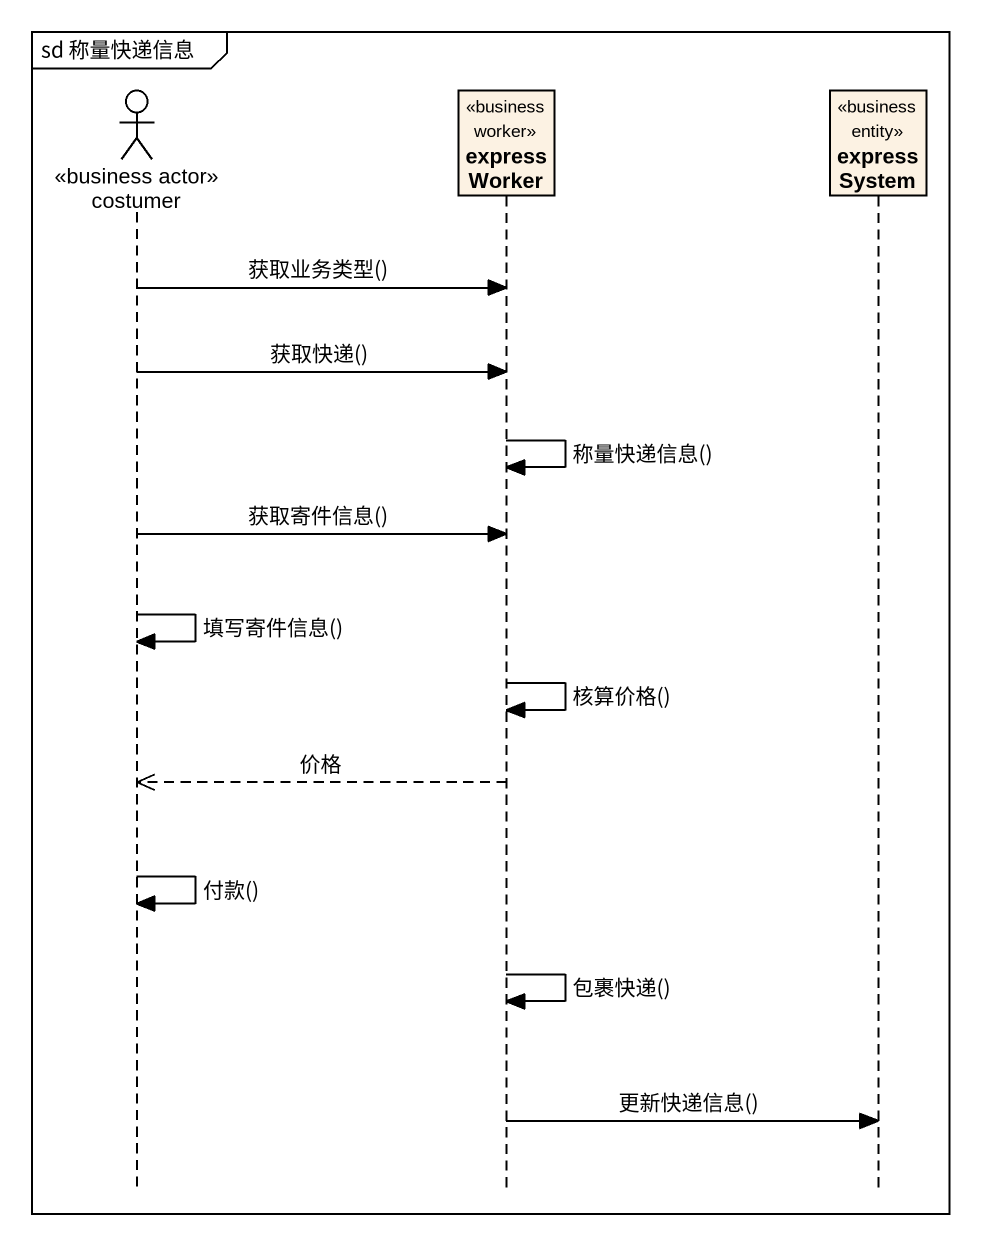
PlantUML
@startuml
mainframe sd 称量快递信息
hide footbox
actor costumer <<business actor>>
participant expressWorker <<business worker>>
participant expressSystem <<business entity>>

costumer -> expressWorker : 获取业务类型()
costumer -> expressWorker : 获取快递()
expressWorker -> expressWorker : 称量快递信息()
costumer -> expressWorker : 获取寄件信息()
costumer -> costumer : 填写寄件信息()
expressWorker -> expressWorker : 核算价格()
expressWorker -->> costumer : 价格
costumer -> costumer : 付款()
expressWorker -> expressWorker : 包裹快递()
expressWorker -> expressSystem : 更新快递信息()
@enduml
